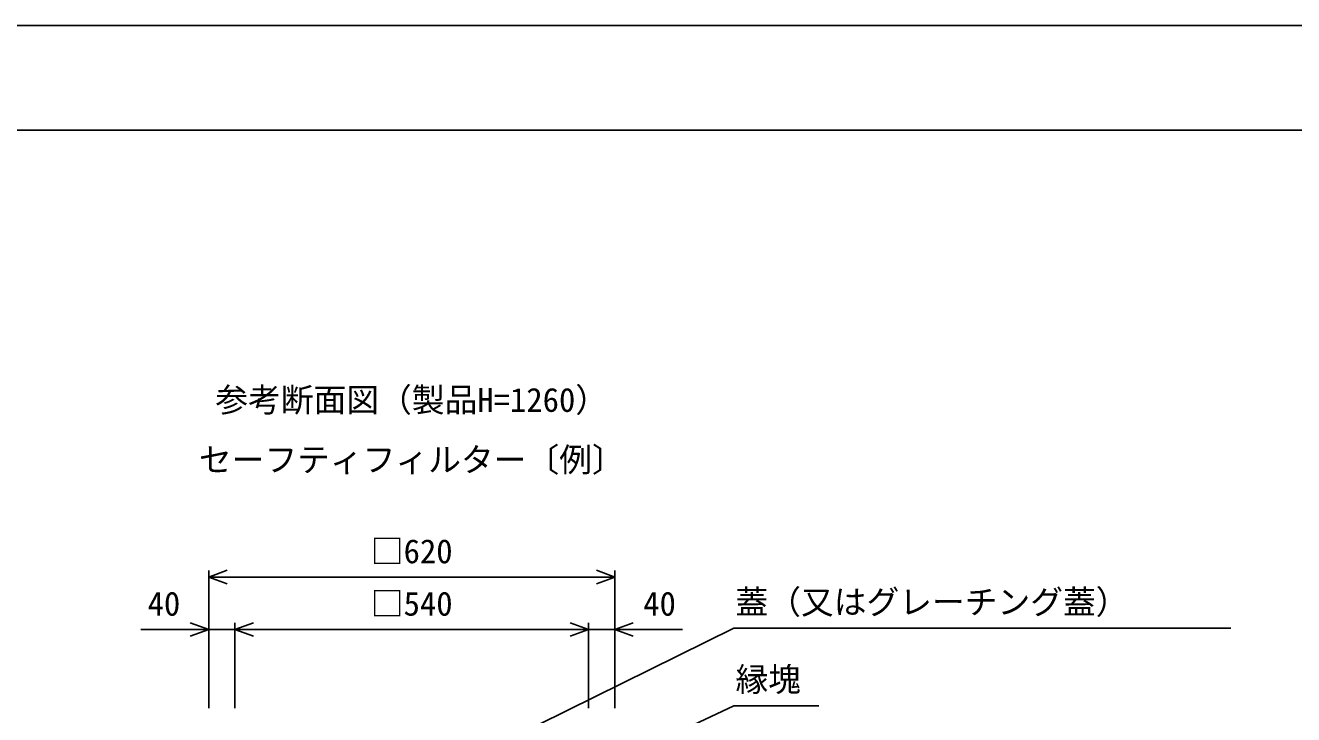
# Model space of a CAD drawing. Units: millimetres, scale not verified. Extents: x 12 to 21012, y 0 to 14850.
# Drawn here: x 14552 to 16488, y 12081 to 13133 of the extents above; entities that cross this region are included whole.
import ezdxf
from ezdxf.enums import TextEntityAlignment as Align

# ---------------------------------------------------------------- set-up
doc = ezdxf.new("R2010")
doc.units = ezdxf.units.MM
doc.header["$LTSCALE"] = 25
doc.layers.add('DIM', color=7, linetype='Continuous', lineweight=25)
doc.layers.add('TXT', color=7, linetype='Continuous', lineweight=25)
doc.styles.add('ＭＳ ゴシック', font='')
doc.styles.get('ＭＳ ゴシック').set_extended_font_data('MS Gothic')

msp = doc.modelspace()

# ---------------------------------------------------------------- linework, layer by layer
at = {"layer": 'DIM'}
for p, q in [((14831.84, 12290.69), (14860.03, 12300.95)), ((14831.84, 12300.69), (14831.84, 12090.69)), ((15451.84, 12290.69), (15423.65, 12300.95)), ((15451.84, 12300.69), (15451.84, 12090.69)), ((14831.84, 12290.69), (15451.84, 12290.69)), ((14860.03, 12280.43), (14831.84, 12290.69)), ((15423.65, 12280.43), (15451.84, 12290.69)), ((14831.84, 12210.69), (14803.65, 12220.95)), ((14871.84, 12210.69), (14900.03, 12220.95)), ((14871.84, 12220.69), (14871.84, 12090.69)), ((15411.84, 12210.69), (15383.65, 12220.95)), ((15411.84, 12220.69), (15411.84, 12090.69)), ((15451.84, 12210.69), (15480.03, 12220.95)), ((14831.84, 12210.69), (14728.32, 12210.69)), ((14803.65, 12200.43), (14831.84, 12210.69)), ((14831.84, 12210.69), (14871.84, 12210.69)), ((14871.84, 12210.69), (15411.84, 12210.69)), ((14900.03, 12200.43), (14871.84, 12210.69)), ((15383.65, 12200.43), (15411.84, 12210.69)), ((15411.84, 12210.69), (15451.84, 12210.69)), ((15451.84, 12210.69), (15555.36, 12210.69)), ((15480.03, 12200.43), (15451.84, 12210.69))]:
    msp.add_line(p, q, dxfattribs=at)
at = {"layer": 'TXT'}
for p, q in [((18762.5, 13132.57), (9362.5, 13132.57)), ((9362.5, 12972.57), (18762.5, 12972.57)), ((15633.37, 12212.47), (15293.6, 12044.54)), ((15633.37, 12212.47), (16392.39, 12212.47)), ((15633.37, 12094.25), (15419.89, 11994.03)), ((15633.37, 12094.25), (15763.16, 12094.25))]:
    msp.add_line(p, q, dxfattribs=at)

# ---------------------------------------------------------------- texts
at = {"layer": 'DIM', "style": 'ＭＳ ゴシック'}
for s, p in [('□620', (15079.34, 12300.69)), ('40', (14738.48, 12220.69)), ('□540', (15079.34, 12220.69)), ('40', (15495.19, 12220.69))]:
    msp.add_text(s, height=36.66, dxfattribs=at).set_placement(p, align=Align.BOTTOM_LEFT)
at = {"layer": 'TXT', "style": 'ＭＳ ゴシック'}
for s, p in [('参考断面図（製品H=1260）', (14841.84, 12531.73)), ('セーフティフィルター〔例〕', (14816.84, 12440.47)), ('蓋（又はグレーチング蓋）', (15636.03, 12223.31)), ('縁塊', (15636.03, 12105.09))]:
    msp.add_text(s, height=36.66, dxfattribs=at).set_placement(p, align=Align.BOTTOM_LEFT)

doc.saveas('drawing.dxf')
